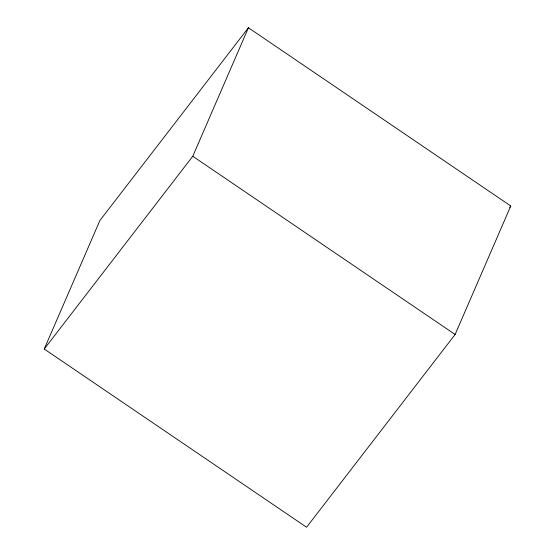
<?xml version="1.0" encoding="UTF-8"?>
<svg xmlns="http://www.w3.org/2000/svg" width="555" height="555" viewBox="0 0 555 555"><rect width="100%" height="100%" fill="white"/><g stroke="black" fill="none" stroke-linecap="round" stroke-linejoin="round"><path stroke-width="0.83" d="M44.24 349.019L99.886 220.515L248.425 27.75L510.76 205.981L455.114 334.485L306.575 527.25L44.24 349.019L192.779 156.253L248.425 27.75M509.705 207.355L510.76 205.981M192.779 156.253L455.114 334.485"/></g></svg>
